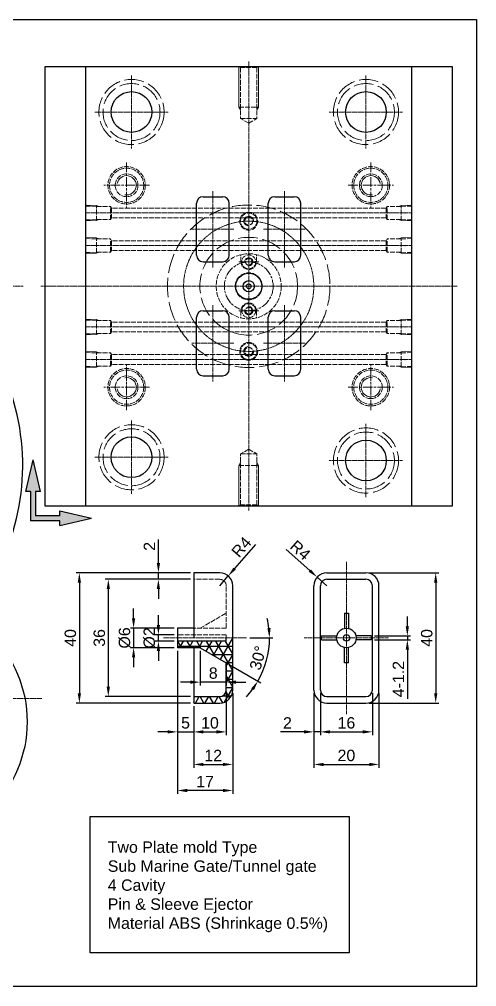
# Model space of a CAD drawing. Header units: millimetres. Extents: x 0 to 840, y 0 to 594.
# Drawn here: x 559 to 840, y 0 to 594 of the extents above; entities that cross this region are included whole.
import ezdxf
from ezdxf.lldxf.tags import DXFTag

# ---------------------------------------------------------------- set-up
doc = ezdxf.new("R2010")
doc.units = ezdxf.units.MM
for name, pattern in [('AM_ISO02W050x2', [3.75, 3, -0.75]), ('AM_ISO08W050x2', [9, 6, -0.75, 1.5, -0.75]), ('CENTER', [2, 1.25, -0.25, 0.25, -0.25]), ('HIDDEN', [0.375, 0.25, -0.125])]:
    doc.linetypes.add(name, pattern=pattern)
for name, color, linetype, lineweight in [('AM_3N', 6, 'HIDDEN', 15), ('AM_4', 3, 'Continuous', 15), ('AM_4N', 3, 'Continuous', 15), ('AM_7', 4, 'CENTER', 15), ('AM_7N', 4, 'CENTER', 15)]:
    doc.layers.add(name, color=color, linetype=linetype, lineweight=lineweight)
doc.styles.get("Standard").update_dxf_attribs({"font": 'arial.ttf'})
tags = doc.linetypes.add('PHANTOM', pattern=[2.5, 1.25, -0.25, 0.25, -0.25, 0.25, -0.25]).pattern_tags.tags
tags[14:15] = [DXFTag(74, 4), DXFTag(75, 0), DXFTag(340, '0'), DXFTag(46, 0.0), DXFTag(50, 0.0), DXFTag(44, 0.0), DXFTag(45, 0.0)]
tags[12:13] = [DXFTag(74, 4), DXFTag(75, 0), DXFTag(340, '0'), DXFTag(46, 0.0), DXFTag(50, 0.0), DXFTag(44, 0.0), DXFTag(45, 0.0)]
tags[10:11] = [DXFTag(74, 4), DXFTag(75, 0), DXFTag(340, '0'), DXFTag(46, 0.0), DXFTag(50, 0.0), DXFTag(44, 0.0), DXFTag(45, 0.0)]
tags[8:9] = [DXFTag(74, 4), DXFTag(75, 0), DXFTag(340, '0'), DXFTag(46, 0.0), DXFTag(50, 0.0), DXFTag(44, 0.0), DXFTag(45, 0.0)]
tags[6:7] = [DXFTag(74, 4), DXFTag(75, 0), DXFTag(340, '0'), DXFTag(46, 0.0), DXFTag(50, 0.0), DXFTag(44, 0.0), DXFTag(45, 0.0)]
tags[4:5] = [DXFTag(74, 4), DXFTag(75, 0), DXFTag(340, '0'), DXFTag(46, 0.0), DXFTag(50, 0.0), DXFTag(44, 0.0), DXFTag(45, 0.0)]

msp = doc.modelspace()

# ---------------------------------------------------------------- hatches: boundary and pattern name
msp.add_hatch(color=256).paths.add_polyline_path([(603.5, 287.59), (584, 292.09), (584, 289.09), (569, 289.09), (569, 304.09), (572, 304.09), (567.5, 323.59), (563, 304.09), (566, 304.09), (566, 286.09), (584, 286.09), (584, 283.09)])

# ---------------------------------------------------------------- linework, layer by layer
for p, q in [((575, 295.09), (575, 565.09)), ((575, 565.09), (825, 565.09)), ((600, 295.09), (600, 565.09)), ((800, 565.09), (800, 295.09)), ((825, 565.09), (825, 295.09)), ((672, 485.09), (684, 485.09)), ((716, 485.09), (728, 485.09)), ((668, 449.09), (668, 481.09)), ((688, 449.09), (688, 481.09)), ((712, 449.09), (712, 481.09)), ((732, 449.09), (732, 481.09)), ((672, 445.09), (684, 445.09)), ((716, 445.09), (728, 445.09)), ((668, 379.09), (668, 411.09)), ((672, 415.09), (684, 415.09)), ((688, 379.09), (688, 411.09)), ((712, 379.09), (712, 411.09)), ((716, 415.09), (728, 415.09)), ((732, 379.09), (732, 411.09)), ((672, 375.09), (684, 375.09)), ((716, 375.09), (728, 375.09)), ((563, 304.09), (567.5, 323.59)), ((572, 304.09), (567.5, 323.59)), ((566, 304.09), (563, 304.09)), ((566, 304.09), (566, 286.09)), ((569, 304.09), (569, 289.09)), ((572, 304.09), (569, 304.09)), ((825, 295.09), (575, 295.09)), ((584, 289.09), (584, 292.09)), ((584, 292.09), (603.5, 287.59)), ((584, 286.09), (566, 286.09)), ((584, 289.09), (569, 289.09)), ((584, 283.09), (603.5, 287.59)), ((584, 283.09), (584, 286.09)), ((666.19, 254.14), (666.19, 214.14)), ((682.19, 254.14), (666.19, 254.14)), ((748, 254.14), (772, 254.14)), ((748, 250.14), (772, 250.14)), ((690.19, 182.14), (690.19, 246.14)), ((740, 182.14), (740, 246.14)), ((744, 182.14), (744, 246.14)), ((776, 182.14), (776, 246.14)), ((780, 182.14), (780, 246.14)), ((758.8, 229.38), (758.8, 220.02)), ((758.8, 229.38), (761.2, 229.38)), ((761.2, 229.38), (761.2, 220.02)), ((656.19, 220.14), (656.19, 208.14)), ((666.19, 220.14), (656.19, 220.14)), ((686.19, 212.14), (686.19, 214.14)), ((744.76, 215.34), (754.12, 215.34)), ((744.76, 212.94), (744.76, 215.34)), ((775.24, 215.34), (765.88, 215.34)), ((775.24, 215.34), (775.24, 212.94)), ((686.19, 212.14), (656.19, 212.14)), ((670.19, 208.14), (656.19, 208.14)), ((666.19, 208.14), (666.19, 174.14)), ((670.19, 208.14), (686.19, 198.9)), ((744.76, 212.94), (754.12, 212.94)), ((758.8, 198.9), (758.8, 208.26)), ((761.2, 198.9), (761.2, 208.26)), ((775.24, 212.94), (765.88, 212.94)), ((686.19, 182.14), (686.19, 198.9)), ((761.2, 198.9), (758.8, 198.9)), ((666.19, 178.14), (682.19, 178.14)), ((666.19, 174.14), (682.19, 174.14)), ((748, 178.14), (772, 178.14)), ((748, 174.14), (772, 174.14))]:
    msp.add_line(p, q)
at = {"color": 3, "linetype": 'ByBlock'}
for p, q in [((644.52, 260.14), (644.52, 274.57)), ((704.06, 271.48), (691.34, 256.74)), ((722.99, 268.39), (737.54, 255.45)), ((664.19, 254.14), (593.96, 254.14)), ((664.19, 250.14), (611.75, 250.14)), ((664.19, 254.14), (642.52, 254.14)), ((664.19, 250.14), (642.52, 250.14)), ((644.52, 250.14), (644.52, 254.14)), ((682.19, 246.14), (687.42, 252.2)), ((748, 246.14), (742.02, 251.46)), ((774, 254.14), (816.85, 254.14)), ((595.96, 248.14), (595.96, 180.14)), ((613.75, 244.14), (613.75, 184.14)), ((644.52, 244.14), (644.52, 238.14)), ((814.85, 248.14), (814.85, 180.14)), ((629.28, 226.14), (629.28, 232.14)), ((644.52, 222.14), (644.52, 228.14)), ((797.43, 221.34), (797.43, 227.34)), ((654.19, 220.14), (627.28, 220.14)), ((629.28, 220.14), (629.28, 208.14)), ((654.19, 216.14), (642.52, 216.14)), ((644.52, 212.14), (644.52, 216.14)), ((700.69, 214.14), (714.77, 214.14)), ((777.24, 215.34), (799.43, 215.34)), ((797.43, 215.34), (797.43, 212.94)), ((654.19, 208.14), (627.28, 208.14)), ((654.19, 212.14), (642.52, 212.14)), ((777.24, 212.94), (799.43, 212.94)), ((629.28, 202.14), (629.28, 196.14)), ((644.52, 206.14), (644.52, 200.14)), ((656.19, 206.14), (656.19, 154.45)), ((656.19, 206.14), (656.19, 118.45)), ((670.19, 206.14), (670.19, 185)), ((797.43, 206.94), (797.43, 176.79)), ((686.19, 196.9), (686.19, 185)), ((687.92, 197.9), (707.4, 186.65)), ((664.19, 187), (658.19, 187)), ((686.19, 187), (670.19, 187)), ((692.19, 187), (698.19, 187)), ((686.19, 180.14), (686.19, 154.45)), ((690.19, 180.14), (690.19, 134.45)), ((690.19, 180.14), (690.19, 118.45)), ((740, 180.14), (740, 134.45)), ((740, 180.14), (740, 154.45)), ((744, 180.14), (744, 154.45)), ((744, 180.14), (744, 154.45)), ((776, 180.14), (776, 154.45)), ((780, 180.14), (780, 134.45)), ((664.19, 174.14), (593.96, 174.14)), ((664.19, 178.14), (611.75, 178.14)), ((774, 174.14), (816.85, 174.14)), ((666.19, 172.14), (666.19, 154.45)), ((666.19, 172.14), (666.19, 134.45)), ((666.19, 172.14), (666.19, 154.45)), ((650.19, 156.45), (644.19, 156.45)), ((656.19, 156.45), (666.19, 156.45)), ((672.19, 156.45), (680.19, 156.45)), ((672.19, 156.45), (678.19, 156.45)), ((734, 156.45), (719.57, 156.45)), ((744, 156.45), (740, 156.45)), ((750, 156.45), (770, 156.45)), ((750, 156.45), (756, 156.45)), ((672.19, 136.45), (684.19, 136.45)), ((746, 136.45), (774, 136.45)), ((684.19, 120.45), (662.19, 120.45))]:
    msp.add_line(p, q, dxfattribs=at)
at = {"color": 2}
for p, q in [((682.69, 200.92), (690.19, 213.9)), ((656.19, 209.14), (690.19, 209.14)), ((658.68, 208.14), (656.37, 212.14)), ((657.53, 208.14), (659.84, 212.14)), ((664.55, 208.14), (662.24, 212.14)), ((663.4, 208.14), (665.71, 212.14)), ((670.53, 207.94), (668.11, 212.14)), ((669.26, 208.14), (671.57, 212.14)), ((673.89, 206), (677.44, 212.14)), ((679.33, 202.86), (673.97, 212.14)), ((678.29, 203.46), (683.3, 212.14)), ((690.19, 194.21), (679.84, 212.14)), ((690.19, 204.37), (685.7, 212.14)), ((677.26, 204.06), (690.19, 204.06)), ((686.19, 196.82), (690.19, 203.74)), ((686.06, 198.98), (690.19, 198.98)), ((686.19, 193.9), (690.19, 193.9)), ((686.19, 186.66), (690.19, 193.58)), ((690.19, 184.05), (686.19, 190.98)), ((686.19, 188.82), (690.19, 188.82)), ((684.16, 178.66), (689.39, 178.66)), ((685.16, 174.71), (690.19, 183.42)), ((688.36, 177.05), (686.04, 181.07)), ((686.19, 183.74), (690.19, 183.74)), ((666.58, 174.14), (666.19, 174.82)), ((667.23, 174.14), (669.54, 178.14)), ((672.45, 174.14), (670.14, 178.14)), ((673.1, 174.14), (675.41, 178.14)), ((678.31, 174.14), (676, 178.14)), ((678.96, 174.14), (681.27, 178.14)), ((684.05, 174.36), (681.87, 178.14))]:
    msp.add_line(p, q, dxfattribs=at)
for points in [[(0, 0), (0, 594), (840, 594), (840, 0)], [(602.54, 104.4), (761.65, 104.4), (761.65, 20.74), (602.54, 20.74)]]:
    msp.add_lwpolyline(points, close=True)
for centre, radius in [((628, 537.09), 12.5), ((772, 537.09), 12.5), ((700, 430.09), 8), ((700, 430.09), 3.49), ((700, 430.09), 1.5), ((628, 325.09), 12.5), ((772, 323.09), 12.5), ((760, 214.14), 6), ((760, 214.14), 2)]:
    msp.add_circle(centre, radius)
at = {"color": 4, "linetype": 'PHANTOM', "ltscale": 5}
msp.add_circle((488.9, 162.64), 75, dxfattribs=at)
for centre, radius, start, end in [((672, 481.09), 4, 90, 180), ((684, 481.09), 4, 0, 90), ((716, 481.09), 4, 90, 180), ((728, 481.09), 4, 0, 90), ((672, 449.09), 4, 180, 270), ((684, 449.09), 4, 270, 0), ((716, 449.09), 4, 180, 270), ((728, 449.09), 4, 270, 0), ((672, 411.09), 4, 90, 180), ((684, 411.09), 4, 0, 90), ((716, 411.09), 4, 90, 180), ((728, 411.09), 4, 0, 90), ((672, 379.09), 4, 180, 270), ((684, 379.09), 4, 270, 0), ((716, 379.09), 4, 180, 270), ((728, 379.09), 4, 270, 0), ((682.19, 246.14), 8, 0, 90), ((748, 246.14), 8, 90, 180), ((748, 246.14), 4, 90, 180), ((772, 246.14), 8, 0, 90), ((772, 246.14), 4, 0, 90), ((682.19, 182.14), 8, 270, 0), ((682.19, 182.14), 4, 270, 0), ((748, 182.14), 8, 180, 270), ((748, 182.14), 4, 180, 270), ((772, 182.14), 8, 270, 0), ((772, 182.14), 4, 270, 0)]:
    msp.add_arc(centre, radius, start, end)
msp.add_arc((419.47, 320.15), 141.72, 319.14538, 62.82156, dxfattribs=at)
at = {"color": 3, "linetype": 'ByBlock'}
for start, end in [(6.49317, 12.98634), (330, 0), (317.01366, 323.50683)]:
    msp.add_arc((659.8, 214.14), 52.97, start, end, dxfattribs=at)
at = {"color": 3}
for points in [[(643.52, 260.14), (645.52, 260.14), (644.52, 254.14)], [(690.58, 257.39), (692.09, 256.08), (687.42, 252.2)], [(738.21, 256.19), (736.88, 254.7), (742.02, 251.46)], [(594.96, 248.14), (596.96, 248.14), (595.96, 254.14)], [(612.75, 244.14), (614.75, 244.14), (613.75, 250.14)], [(643.52, 244.14), (645.52, 244.14), (644.52, 250.14)], [(813.85, 248.14), (815.85, 248.14), (814.85, 254.14)], [(628.28, 226.14), (630.28, 226.14), (629.28, 220.14)], [(643.52, 222.14), (645.52, 222.14), (644.52, 216.14)], [(713.43, 220.19), (711.43, 220.07), (712.77, 214.14)], [(796.43, 221.34), (798.43, 221.34), (797.43, 215.34)], [(628.28, 202.14), (630.28, 202.14), (629.28, 208.14)], [(643.52, 206.14), (645.52, 206.14), (644.52, 212.14)], [(796.43, 206.94), (798.43, 206.94), (797.43, 212.94)], [(612.75, 184.14), (614.75, 184.14), (613.75, 178.14)], [(664.19, 188), (664.19, 186), (670.19, 187)], [(692.19, 188), (692.19, 186), (686.19, 187)], [(701.54, 183.18), (703.22, 182.09), (705.67, 187.65)], [(594.96, 180.14), (596.96, 180.14), (595.96, 174.14)], [(813.85, 180.14), (815.85, 180.14), (814.85, 174.14)], [(650.19, 157.45), (650.19, 155.45), (656.19, 156.45)], [(672.19, 157.45), (672.19, 155.45), (666.19, 156.45)], [(672.19, 157.45), (672.19, 155.45), (666.19, 156.45)], [(680.19, 157.45), (680.19, 155.45), (686.19, 156.45)], [(734, 157.45), (734, 155.45), (740, 156.45)], [(750, 157.45), (750, 155.45), (744, 156.45)], [(750, 157.45), (750, 155.45), (744, 156.45)], [(770, 157.45), (770, 155.45), (776, 156.45)], [(672.19, 137.45), (672.19, 135.45), (666.19, 136.45)], [(684.19, 137.45), (684.19, 135.45), (690.19, 136.45)], [(746, 137.45), (746, 135.45), (740, 136.45)], [(774, 137.45), (774, 135.45), (780, 136.45)], [(662.19, 121.45), (662.19, 119.45), (656.19, 120.45)], [(684.19, 121.45), (684.19, 119.45), (690.19, 120.45)]]:
    msp.add_solid(points, dxfattribs=at)
at = {"layer": 'AM_3N', "linetype": 'AM_ISO02W050x2'}
for p, q in [((694.95, 564.37), (693.7, 565.09)), ((694.95, 564.37), (694.95, 533.09)), ((705.05, 564.37), (694.95, 564.37)), ((705.05, 564.37), (706.3, 565.09)), ((705.05, 564.37), (705.05, 533.09)), ((694, 540.09), (706, 540.09)), ((700, 530.17), (694.95, 533.09)), ((694.95, 533.09), (705.05, 533.09)), ((700, 530.17), (705.05, 533.09)), ((606.47, 479.17), (600, 479.37)), ((606.47, 470.42), (606.47, 479.75)), ((606.47, 479.17), (615, 479.17)), ((615, 471.01), (615, 479.17)), ((615, 479.17), (615.62, 478.09)), ((784.38, 478.09), (615.62, 478.09)), ((615.62, 478.09), (615.62, 472.09)), ((785, 479.17), (784.38, 478.09)), ((784.38, 478.09), (784.38, 472.09)), ((793.53, 479.17), (785, 479.17)), ((785, 471.01), (785, 479.17)), ((793.53, 470.42), (793.53, 479.75)), ((793.53, 479.17), (800, 479.37)), ((606.47, 471.01), (600, 470.8)), ((606.47, 471.01), (615, 471.01)), ((615, 471.01), (615.62, 472.09)), ((784.38, 472.09), (615.62, 472.09)), ((785, 471.01), (784.38, 472.09)), ((793.53, 471.01), (785, 471.01)), ((793.53, 471.01), (800, 470.8)), ((606.47, 459.17), (600, 459.37)), ((606.47, 450.42), (606.47, 459.75)), ((606.47, 459.17), (615, 459.17)), ((615, 451.01), (615, 459.17)), ((615, 459.17), (615.62, 458.09)), ((784.38, 458.09), (615.62, 458.09)), ((615.62, 458.09), (615.62, 452.09)), ((785, 459.17), (784.38, 458.09)), ((784.38, 458.09), (784.38, 452.09)), ((793.53, 459.17), (785, 459.17)), ((785, 451.01), (785, 459.17)), ((793.53, 450.42), (793.53, 459.75)), ((793.53, 459.17), (800, 459.37)), ((615, 451.01), (615.62, 452.09)), ((784.38, 452.09), (615.62, 452.09)), ((785, 451.01), (784.38, 452.09)), ((606.47, 451.01), (600, 450.8)), ((606.47, 451.01), (615, 451.01)), ((695.25, 445.09), (695.25, 449.51)), ((704.75, 445.09), (704.75, 449.51)), ((793.53, 451.01), (785, 451.01)), ((793.53, 451.01), (800, 450.8)), ((695.25, 415.09), (695.25, 410.66)), ((704.75, 415.09), (704.75, 410.66)), ((606.47, 409.17), (600, 409.37)), ((606.47, 400.42), (606.47, 409.75)), ((606.47, 409.17), (615, 409.17)), ((615, 401.01), (615, 409.17)), ((615, 409.17), (615.62, 408.09)), ((784.38, 408.09), (615.62, 408.09)), ((615.62, 408.09), (615.62, 402.09)), ((785, 409.17), (784.38, 408.09)), ((784.38, 408.09), (784.38, 402.09)), ((793.53, 409.17), (785, 409.17)), ((785, 401.01), (785, 409.17)), ((793.53, 400.42), (793.53, 409.75)), ((793.53, 409.17), (800, 409.37)), ((606.47, 401.01), (600, 400.8)), ((606.47, 401.01), (615, 401.01)), ((615, 401.01), (615.62, 402.09)), ((784.38, 402.09), (615.62, 402.09)), ((785, 401.01), (784.38, 402.09)), ((793.53, 401.01), (785, 401.01)), ((793.53, 401.01), (800, 400.8)), ((606.47, 389.17), (600, 389.37)), ((606.47, 380.42), (606.47, 389.75)), ((606.47, 389.17), (615, 389.17)), ((615, 381.01), (615, 389.17)), ((615, 389.17), (615.62, 388.09)), ((784.38, 388.09), (615.62, 388.09)), ((615.62, 388.09), (615.62, 382.09)), ((785, 389.17), (784.38, 388.09)), ((784.38, 388.09), (784.38, 382.09)), ((793.53, 389.17), (785, 389.17)), ((785, 381.01), (785, 389.17)), ((793.53, 380.42), (793.53, 389.75)), ((793.53, 389.17), (800, 389.37)), ((606.47, 381.01), (600, 380.8)), ((606.47, 381.01), (615, 381.01)), ((615, 381.01), (615.62, 382.09)), ((784.38, 382.09), (615.62, 382.09)), ((785, 381.01), (784.38, 382.09)), ((793.53, 381.01), (785, 381.01)), ((793.53, 381.01), (800, 380.8)), ((700, 330), (694.95, 327.09)), ((694.95, 295.81), (694.95, 327.09)), ((694.95, 327.09), (705.05, 327.09)), ((700, 330), (705.05, 327.09)), ((705.05, 295.81), (705.05, 327.09)), ((694, 320.09), (706, 320.09)), ((694.95, 295.81), (693.7, 295.09)), ((705.05, 295.81), (694.95, 295.81)), ((705.05, 295.81), (706.3, 295.09)), ((682.19, 250.14), (666.19, 250.14)), ((686.19, 220.14), (686.19, 246.14)), ((670.19, 220.14), (686.19, 229.38)), ((686.19, 220.14), (666.19, 220.14)), ((686.19, 216.14), (656.19, 216.14)), ((686.19, 214.14), (686.19, 216.14))]:
    msp.add_line(p, q, dxfattribs=at)
at = {"layer": 'AM_3N', "linetype": 'AM_ISO02W050x2', "ltscale": 4}
for centre, radius in [((628, 537.09), 20), ((628, 537.09), 17.5), ((772, 537.09), 20), ((772, 537.09), 17.5), ((700, 430.09), 49.9), ((700, 430.09), 30), ((628, 325.09), 20), ((628, 325.09), 17.5), ((772, 323.09), 20), ((772, 323.09), 17.5)]:
    msp.add_circle(centre, radius, dxfattribs=at)
at = {"layer": 'AM_3N', "linetype": 'AM_ISO02W050x2'}
for centre, radius in [((625, 492.09), 11.5), ((625, 492.09), 10.5), ((625, 492.09), 7), ((775, 492.09), 11.5), ((775, 492.09), 10.5), ((775, 492.09), 7), ((700, 470.09), 5.5), ((700, 470.09), 5), ((700, 470.09), 2.46), ((700, 430.09), 20), ((700, 445.09), 4.25), ((700, 445.09), 2), ((700, 430.09), 8.31), ((700, 415.09), 4.25), ((700, 415.09), 2), ((700, 390.09), 5.5), ((700, 390.09), 5), ((700, 390.09), 2.46), ((625, 368.09), 11.5), ((625, 368.09), 10.5), ((625, 368.09), 7), ((775, 368.09), 11.5), ((775, 368.09), 10.5), ((775, 368.09), 7)]:
    msp.add_circle(centre, radius, dxfattribs=at)
for centre, radius, start, end in [((700, 445.09), 4.75, 180, 0), ((700, 415.09), 4.75, 0, 180), ((682.19, 246.14), 4, 0, 90)]:
    msp.add_arc(centre, radius, start, end, dxfattribs=at)
at = {"layer": 'AM_4'}
for p, q in [((694, 564.91), (694, 540.09)), ((706, 564.91), (706, 540.09)), ((694, 540.09), (694.95, 538.34)), ((706, 540.09), (705.05, 538.34)), ((606.47, 479.75), (600, 479.95)), ((606.47, 479.75), (607.83, 479.17)), ((793.53, 479.75), (792.17, 479.17)), ((793.53, 479.75), (800, 479.95)), ((606.47, 470.42), (600, 470.22)), ((606.47, 470.42), (607.83, 471.01)), ((793.53, 470.42), (792.17, 471.01)), ((793.53, 470.42), (800, 470.22)), ((606.47, 459.75), (600, 459.95)), ((606.47, 459.75), (607.83, 459.17)), ((793.53, 459.75), (792.17, 459.17)), ((793.53, 459.75), (800, 459.95)), ((606.47, 450.42), (600, 450.22)), ((606.47, 450.42), (607.83, 451.01)), ((793.53, 450.42), (792.17, 451.01)), ((793.53, 450.42), (800, 450.22)), ((606.47, 409.75), (600, 409.95)), ((793.53, 409.75), (800, 409.95)), ((606.47, 409.75), (607.83, 409.17)), ((793.53, 409.75), (792.17, 409.17)), ((606.47, 400.42), (600, 400.22)), ((606.47, 400.42), (607.83, 401.01)), ((793.53, 400.42), (792.17, 401.01)), ((793.53, 400.42), (800, 400.22)), ((606.47, 389.75), (600, 389.95)), ((606.47, 389.75), (607.83, 389.17)), ((793.53, 389.75), (792.17, 389.17)), ((793.53, 389.75), (800, 389.95)), ((606.47, 380.42), (600, 380.22)), ((606.47, 380.42), (607.83, 381.01)), ((793.53, 380.42), (792.17, 381.01)), ((793.53, 380.42), (800, 380.22)), ((694, 320.09), (694.95, 321.84)), ((706, 320.09), (705.05, 321.84)), ((694, 295.26), (694, 320.09)), ((706, 295.26), (706, 320.09))]:
    msp.add_line(p, q, dxfattribs=at)
for centre, radius, start, end in [((700, 470.09), 3, 350, 260), ((700, 445.09), 2.5, 256.87737, 196.53643), ((700, 415.09), 2.5, 163.46357, 103.12263), ((700, 390.09), 3, 100, 10)]:
    msp.add_arc(centre, radius, start, end, dxfattribs=at)
at = {"layer": 'AM_4N'}
for centre, start, end in [((625, 492.09), 260, 170), ((775, 492.09), 10, 280), ((625, 368.09), 190, 100), ((775, 368.09), 80, 350)]:
    msp.add_arc(centre, 5.92, start, end, dxfattribs=at)
at = {"layer": 'AM_7'}
for p, q in [((700, 568.09), (700, 292.09)), ((628, 559.59), (628, 514.59)), ((772, 559.59), (772, 514.59)), ((605.5, 537.09), (650.5, 537.09)), ((794.5, 537.09), (749.5, 537.09)), ((678, 488.49), (678, 441.69)), ((722, 488.49), (722, 441.69)), ((800, 475.09), (600, 475.09)), ((665, 465.09), (691, 465.09)), ((709, 465.09), (735, 465.09)), ((800, 455.09), (600, 455.09)), ((561.5, 430.09), (288.5, 430.09)), ((828, 430.09), (572, 430.09)), ((678, 418.49), (678, 371.69)), ((722, 418.49), (722, 371.69)), ((800, 405.09), (600, 405.09)), ((665, 395.09), (691, 395.09)), ((709, 395.09), (735, 395.09)), ((800, 385.09), (600, 385.09)), ((628, 302.59), (628, 347.59)), ((772, 300.59), (772, 345.59)), ((605.5, 325.09), (650.5, 325.09)), ((794.5, 323.09), (749.5, 323.09)), ((760, 260.94), (760, 167.34)), ((698.69, 214.14), (647.69, 214.14)), ((734, 214.14), (786, 214.14)), ((573.01, 176.86), (415.26, 176.86))]:
    msp.add_line(p, q, dxfattribs=at)
msp.add_circle((700, 430.09), 40, dxfattribs=at)
at = {"layer": 'AM_7', "linetype": 'AM_ISO08W050x2'}
for p in [(796.03, 475.09), (796.03, 455.09), (603.97, 405.09), (796.03, 405.09), (603.97, 385.09), (796.03, 385.09)]:
    msp.add_point(p, dxfattribs=at)
at = {"layer": 'AM_7N', "linetype": 'AM_ISO08W050x2'}
for p, q in [((625, 506.09), (625, 478.09)), ((775, 506.09), (775, 478.09)), ((639, 492.09), (611, 492.09)), ((761, 492.09), (789, 492.09)), ((700, 451.21), (700, 438.97)), ((693.88, 445.09), (706.12, 445.09)), ((700, 408.97), (700, 421.21)), ((693.88, 415.09), (706.12, 415.09)), ((625, 354.09), (625, 382.09)), ((775, 354.09), (775, 382.09)), ((639, 368.09), (611, 368.09)), ((761, 368.09), (789, 368.09))]:
    msp.add_line(p, q, dxfattribs=at)
msp.add_circle((700, 430.09), 15, dxfattribs=at)

# ---------------------------------------------------------------- texts
at = {"color": 7, "char_height": 7, "attachment_point": 5}
for s, insert, rotation in [('R4', (695.5, 269.97), 49.19302), ('R4', (731.68, 268.02), 318.34033), ('2', (639.01, 270.36), 90), ('%%C6', (623.78, 214.14), 90), ('%%C2', (639.01, 214.14), 90), ('40', (590.46, 214.14), 90), ('36', (608.25, 214.14), 90), ('40', (809.35, 214.14), 90), ('30°', (705.65, 201.85), 75), ('4-1.2', (791.92, 188.86), 90)]:
    msp.add_mtext(s, dxfattribs=dict(at, insert=insert, rotation=rotation))
for s, insert in [('8', (678.19, 192.5)), ('5', (661.19, 161.95)), ('10', (676.19, 161.95)), ('2', (723.78, 161.95)), ('16', (760, 161.95)), ('12', (678.19, 141.95)), ('20', (760, 141.95)), ('17', (673.19, 125.95))]:
    msp.add_mtext(s, dxfattribs=dict(at, insert=insert))
at = {"insert": (613.42, 61.29), "char_height": 7, "width": 142.3709, "attachment_point": 4}
msp.add_mtext('Two Plate mold Type\\PSub Marine Gate/Tunnel gate\\P4 Cavity\\PPin & Sleeve Ejector \\PMaterial ABS (Shrinkage 0.5%)', dxfattribs=at)

doc.saveas('drawing.dxf')
